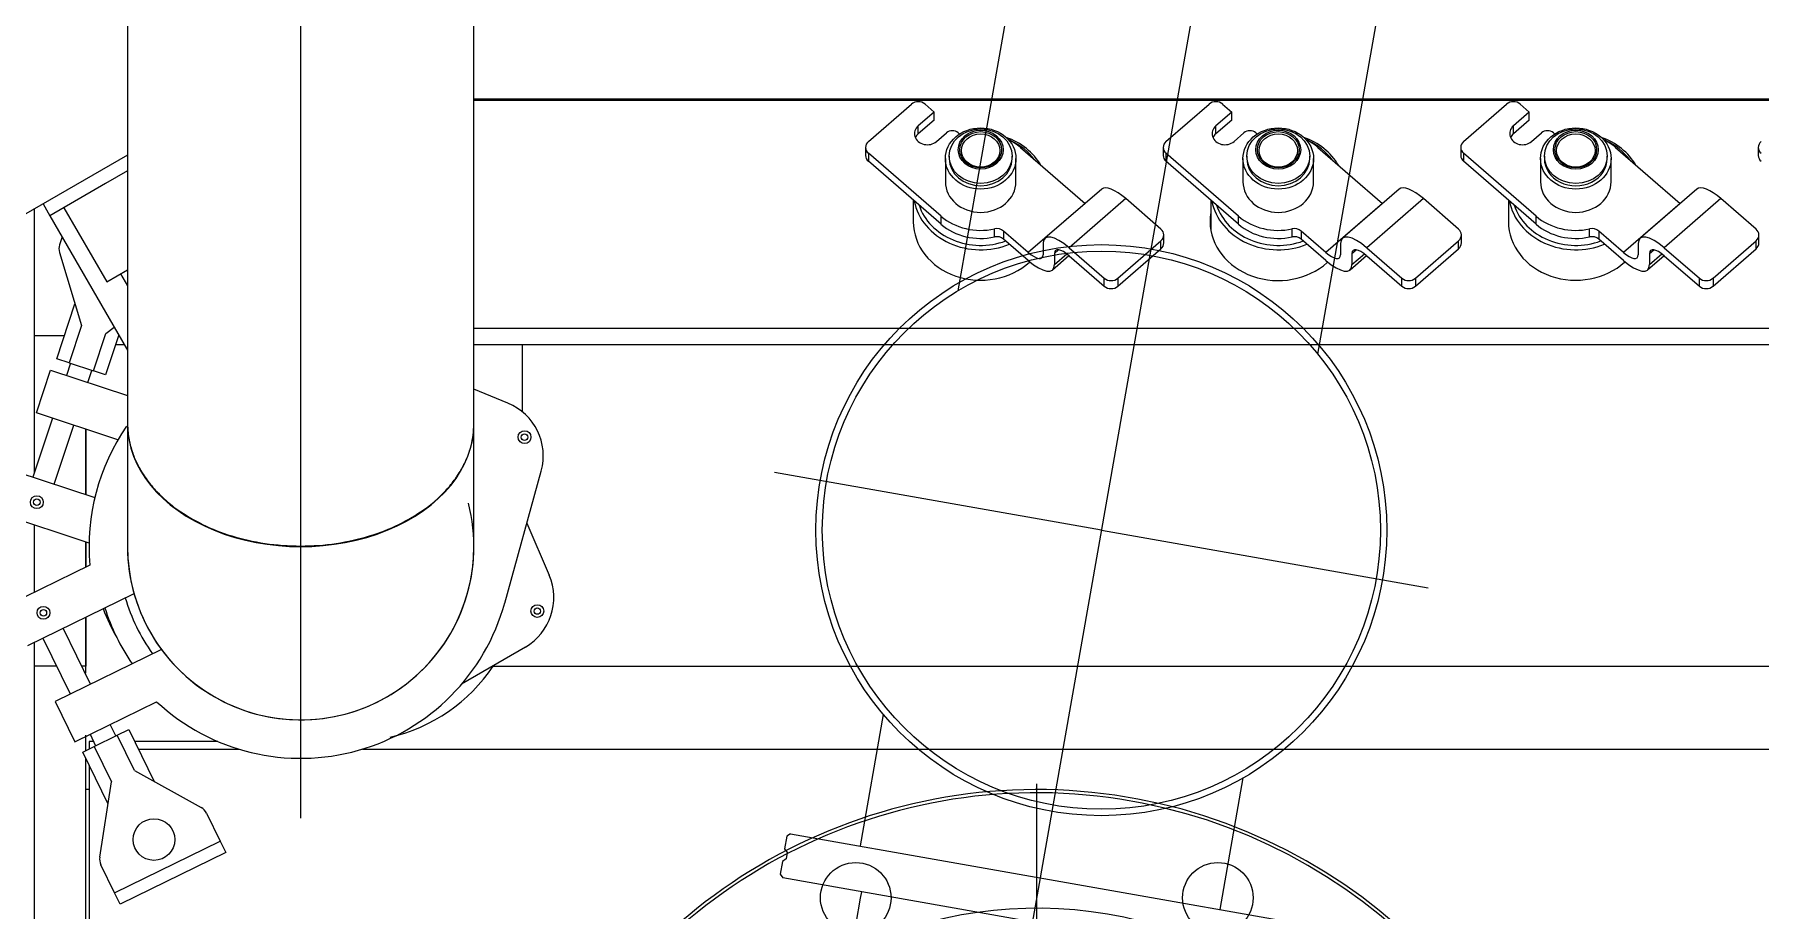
# Model space of a CAD drawing. Extents: x -681219 to -550379, y -242630 to -158199.
# Drawn here: x -589781 to -589243, y -222134 to -221861 of the extents above; entities that cross this region are included whole.
import ezdxf
from ezdxf.lldxf.tags import DXFTag

# ---------------------------------------------------------------- set-up
doc = ezdxf.new("R2010")
doc.units = 0
doc.header["$LTSCALE"] = 1000
doc.layers.get('0').update_dxf_attribs({"linetype": 'CONTINUOUS'})
doc.layers.add('center', color=253, linetype='CENTER2')
doc.layers.add('famsun', color=7, linetype='CONTINUOUS', lineweight=0)
tags = doc.linetypes.add('CENTER2', pattern=[28.575, 19.05, -3.175, 3.175, -3.175]).pattern_tags.tags
tags[10:11] = [DXFTag(74, 4), DXFTag(75, 0), DXFTag(340, '0'), DXFTag(46, 0.0), DXFTag(50, 0.0), DXFTag(44, 0.0), DXFTag(45, 0.0)]
tags[8:9] = [DXFTag(74, 4), DXFTag(75, 0), DXFTag(340, '0'), DXFTag(46, 0.0), DXFTag(50, 0.0), DXFTag(44, 0.0), DXFTag(45, 0.0)]
tags[6:7] = [DXFTag(74, 4), DXFTag(75, 0), DXFTag(340, '0'), DXFTag(46, 0.0), DXFTag(50, 0.0), DXFTag(44, 0.0), DXFTag(45, 0.0)]
tags[4:5] = [DXFTag(74, 4), DXFTag(75, 0), DXFTag(340, '0'), DXFTag(46, 0.0), DXFTag(50, 0.0), DXFTag(44, 0.0), DXFTag(45, 0.0)]

# ---------------------------------------------------------------- blocks, each defined once
blk = doc.blocks.new('CYPZ04001A0001XY_A_CYPZ1000_V_1')
at = {"color": 0, "linetype": 'ByBlock', "lineweight": -2}
for p, q in [((695.5, -177.59), (695.5, -51)), ((696.5, -51), (696.5, -179.64)), ((712.5, -51), (712.5, -208.48)), ((652.87, -150.34), (685.79, -134.24)), ((685.79, -134.24), (687.55, -137.83)), ((687.55, -137.83), (654.63, -153.93)), ((687.55, -137.83), (691.83, -146.58)), ((654.63, -153.93), (652.87, -150.34)), ((692.19, -148.96), (688.5, -172.38)), ((658.9, -162.68), (654.63, -153.93)), ((681.31, -175.9), (660.56, -164.42)), ((689.58, -165.49), (697.49, -181.66)), ((695.5, -170), (696.5, -170)), ((683.12, -188.69), (675.21, -172.52)), ((681.31, -175.9), (686.71, -186.93)), ((693.9, -183.42), (688.5, -172.38)), ((610.2, -182.62), (15.53, -182.62)), ((680.15, -182.62), (648.8, -182.62)), ((697.49, -181.66), (693.9, -183.42)), ((695.5, -185), (695.5, -182.62)), ((696.5, -182.15), (696.5, -187)), ((655.32, -185), (681.31, -185)), ((699.94, -184.92), (674.43, -197.39)), ((686.71, -186.93), (683.12, -188.69)), ((693.9, -183.42), (686.71, -186.93)), ((687.16, -186.71), (688.92, -190.31)), ((695.2, -187.23), (693.45, -183.64)), ((694.11, -185), (695.5, -185)), ((706.09, -197.49), (699.94, -184.92)), ((672.96, -213.69), (706.09, -197.49)), ((559.45, -214.42), (579.35, -202.83)), ((695.07, -202.89), (703.58, -220.31)), ((709.87, -217.23), (701.35, -199.81)), ((569.51, -208.43), (-9.31, -208.43)), ((696.5, -206.25), (696.5, -208.48)), ((696.5, -223.77), (696.5, -208.48)), ((696.5, -208.48), (696.5, -223.77)), ((696.5, -208.48), (697.8, -208.48)), ((705.59, -208.48), (712.5, -208.48)), ((712.5, -208.48), (712.5, -215.95)), ((714.61, -214.92), (681.48, -231.12)), ((565.88, -228.16), (554.53, -269.25)), ((695.25, -239.97), (720.76, -227.49)), ((712.5, -231.53), (712.5, -252.46)), ((559, -253.08), (552.04, -236.86)), ((696.5, -247.17), (696.5, -239.36)), ((696.5, -239.36), (696.5, -247.17)), ((575.5, -245.74), (575.5, -284.11)), ((683.5, -284.11), (683.5, -245.74)), ((695.49, -246.84), (722.39, -255.72)), ((718, -269.02), (693.71, -261)), ((696.5, -282.34), (696.5, -261.92)), ((696.5, -261.92), (696.5, -282.34)), ((706.35, -265.17), (700.26, -283.58)), ((706.91, -285.78), (712.99, -267.36)), ((712.5, -268.85), (712.5, -311.46)), ((686.49, -279.03), (711.92, -287.43)), ((575.5, -283.92), (575.5, -372.31)), ((683.5, -372.31), (683.5, -283.92)), ((560.5, -308.78), (560.5, -287.85)), ((564.91, -290.47), (575.5, -294.85)), ((711.92, -287.43), (707.53, -300.73)), ((707.53, -300.73), (683.5, -292.79)), ((686.23, -311.72), (690.35, -299.26)), ((694.14, -300.52), (690.29, -312.19)), ((690.35, -299.26), (694.14, -300.52)), ((701.74, -303.03), (694.14, -300.52)), ((695.87, -296.88), (694.62, -300.68)), ((701.26, -302.87), (702.52, -299.07)), ((697.89, -314.7), (701.74, -303.03)), ((705.54, -304.28), (699.89, -321.37)), ((701.74, -303.03), (705.54, -304.28)), ((560.5, -308.78), (-523.68, -308.78)), ((575.5, -308.78), (560.5, -308.78)), ((683.78, -307.49), (683.5, -306.99)), ((683.5, -307.65), (683.78, -307.49)), ((707.68, -348.88), (683.78, -307.49)), ((687.2, -308.78), (684.53, -308.78)), ((703.17, -311.46), (712.5, -311.46)), ((712.5, -311.46), (712.5, -351.04)), ((575.5, -313.78), (-527.02, -313.78)), ((690.29, -312.19), (687.64, -314.16)), ((704.71, -337.41), (697.89, -314.7)), ((189.16, -326.9), (175.73, -338.54)), ((189.16, -329.4), (189.16, -326.9)), ((204.37, -336.4), (193.41, -326.9)), ((193.41, -326.9), (193.41, -329.4)), ((281.94, -326.9), (268.51, -338.54)), ((281.94, -329.4), (281.94, -326.9)), ((297.15, -336.4), (286.18, -326.9)), ((286.18, -326.9), (286.18, -329.4)), ((374.72, -326.9), (361.29, -338.54)), ((374.72, -329.4), (374.72, -326.9)), ((389.92, -336.4), (378.96, -326.9)), ((378.96, -326.9), (378.96, -329.4)), ((685.66, -330.74), (683.5, -326.99)), ((689.99, -328.24), (683.5, -331.98)), ((703.35, -351.38), (689.99, -328.24)), ((189.16, -329.4), (175.73, -341.04)), ((204.37, -338.9), (193.41, -329.4)), ((209.57, -331.98), (204.41, -336.44)), ((208.96, -333.63), (205.09, -336.98)), ((208.96, -337.13), (208.96, -333.63)), ((281.94, -329.4), (268.51, -341.04)), ((297.15, -338.9), (286.18, -329.4)), ((302.34, -331.98), (297.19, -336.44)), ((301.74, -333.63), (297.87, -336.98)), ((301.74, -337.13), (301.74, -333.63)), ((374.72, -329.4), (361.29, -341.04)), ((389.92, -338.9), (378.96, -329.4)), ((395.12, -331.98), (389.97, -336.44)), ((394.52, -333.63), (390.65, -336.98)), ((394.52, -337.13), (394.52, -333.63)), ((175.73, -338.54), (175.73, -341.04)), ((186.69, -354.21), (204.37, -338.9)), ((199.42, -352.73), (217.1, -337.42)), ((208.96, -337.13), (207.65, -338.26)), ((212.5, -340.19), (212.5, -336.69)), ((217.1, -334.92), (224.8, -341.59)), ((217.1, -337.42), (224.8, -344.09)), ((268.51, -338.54), (268.51, -341.04)), ((279.47, -354.21), (297.15, -338.9)), ((292.2, -352.73), (309.87, -337.42)), ((301.74, -337.13), (300.43, -338.26)), ((305.28, -340.19), (305.28, -336.69)), ((309.87, -334.92), (317.58, -341.59)), ((309.87, -337.42), (317.58, -344.09)), ((361.29, -338.54), (361.29, -341.04)), ((372.25, -354.21), (389.92, -338.9)), ((384.97, -352.73), (402.65, -337.42)), ((394.52, -337.13), (393.21, -338.26)), ((398.05, -340.19), (398.05, -336.69)), ((402.65, -334.92), (410.35, -341.59)), ((402.65, -337.42), (410.35, -344.09)), ((683.5, -367.78), (733.64, -338.83)), ((174.85, -340.38), (174.85, -342.88)), ((194.22, -357.15), (211.9, -341.84)), ((224.8, -344.09), (224.8, -341.59)), ((227.65, -342.27), (227.65, -344.77)), ((267.63, -340.38), (267.63, -342.88)), ((287, -357.15), (304.67, -341.84)), ((317.58, -344.09), (317.58, -341.59)), ((320.43, -342.27), (320.43, -344.77)), ((345.72, -353.72), (345.72, -344.26)), ((360.41, -340.38), (360.41, -342.88)), ((379.77, -357.15), (397.45, -341.84)), ((410.35, -344.09), (410.35, -341.59)), ((413.21, -342.27), (413.21, -344.77)), ((703.86, -342.27), (704.68, -339.81)), ((175.73, -344.71), (186.69, -354.21)), ((244.32, -346.25), (266.95, -365.84)), ((244.32, -346.25), (244.32, -348.75)), ((244.32, -348.75), (266.95, -368.34)), ((252.94, -353.72), (252.94, -346.96)), ((268.51, -344.71), (279.47, -354.21)), ((337.1, -346.25), (359.72, -365.84)), ((337.1, -346.25), (337.1, -348.75)), ((337.1, -348.75), (359.72, -368.34)), ((361.29, -344.71), (372.25, -354.21)), ((429.87, -346.25), (452.5, -365.84)), ((429.87, -346.25), (429.87, -348.75)), ((429.87, -348.75), (452.5, -368.34)), ((438.5, -353.72), (438.5, -346.96)), ((690.36, -358.88), (707.68, -348.88)), ((709.82, -352.58), (707.68, -348.88)), ((219.57, -370.18), (199.42, -352.73)), ((312.35, -370.18), (292.2, -352.73)), ((405.13, -370.18), (384.97, -352.73)), ((220.94, -359.46), (220.94, -366.71)), ((242.94, -366.71), (242.94, -359.46)), ((313.72, -359.46), (313.72, -366.71)), ((335.72, -366.71), (335.72, -359.46)), ((406.5, -359.46), (406.5, -366.71)), ((428.5, -366.71), (428.5, -359.46)), ((683.5, -362.84), (690.36, -358.88)), ((266.95, -368.34), (266.95, -365.84)), ((359.72, -368.34), (359.72, -365.84)), ((452.5, -368.34), (452.5, -365.84)), ((175.05, -370.18), (175.05, -367.68)), ((222.14, -366.71), (222.14, -367.46)), ((241.75, -367.46), (241.75, -366.71)), ((267.82, -370.18), (267.82, -367.68)), ((314.92, -366.71), (314.92, -367.46)), ((334.52, -367.46), (334.52, -366.71)), ((360.6, -370.18), (360.6, -367.68)), ((407.7, -366.71), (407.7, -367.46)), ((427.3, -367.46), (427.3, -366.71)), ((453.38, -370.18), (453.38, -367.68)), ((238.94, -374.71), (238.93, -374.7)), ((245.73, -372.02), (242.62, -374.71)), ((246.44, -378.7), (251.39, -374.42)), ((251.39, -374.42), (251.39, -376.92)), ((266.95, -372.02), (253.51, -383.65)), ((331.72, -374.71), (331.71, -374.7)), ((338.51, -372.02), (335.4, -374.71)), ((339.22, -378.7), (344.17, -374.42)), ((344.17, -374.42), (344.17, -376.92)), ((359.72, -372.02), (346.29, -383.65)), ((424.5, -374.71), (424.48, -374.7)), ((431.29, -372.02), (428.18, -374.71)), ((432, -378.7), (436.95, -374.42)), ((436.95, -374.42), (436.95, -376.92)), ((452.5, -372.02), (439.07, -383.65)), ((575.5, -372.31), (575.5, -460.7)), ((683.5, -460.7), (683.5, -372.31)), ((246.44, -381.2), (251.39, -376.92)), ((246.44, -378.7), (246.44, -381.2)), ((249.27, -383.65), (246.44, -381.2)), ((339.22, -381.2), (344.17, -376.92)), ((339.22, -378.7), (339.22, -381.2)), ((342.05, -383.65), (339.22, -381.2)), ((432, -381.2), (436.95, -376.92)), ((432, -378.7), (432, -381.2)), ((434.82, -383.65), (432, -381.2)), ((575.5, -384.89), (-717.5, -384.89)), ((575.5, -385.27), (-717.5, -385.27))]:
    blk.add_line(p, q, dxfattribs=at)
for centre, radius in [((343.55, -136.27), 11), ((456.45, -136.27), 11), ((675.26, -154.42), 6.5), ((555.74, -225.64), 2), ((555.74, -225.64), 1), ((709.72, -225.1), 2), ((709.72, -225.1), 1), ((711.78, -259.59), 2), ((711.78, -259.59), 1), ((559.72, -279.86), 2), ((559.72, -279.86), 1)]:
    blk.add_circle(centre, radius, dxfattribs=at)
for centre, radius, start, end in [((400, 0), 170, 186.5867, 336.937), ((400, 0), 169, 186.6258, 335.7433), ((400, 0), 133, 188.4309, 327.9787), ((688.23, -148.34), 4, 351.0574, 26.0574), ((662.5, -160.92), 4, 206.0574, 241.0574), ((629.5, -245.74), 66, 47.0989, 164.5527), ((613.5, -238), 53, 102.9518, 146.0916), ((629.5, -245.74), 54, 0, 180.0057), ((629.5, -245.74), 54, 0, 194.4849), ((629.5, -245.74), 64, 17.3426, 34.7721), ((568.42, -229.83), 17.83, 120.2179, 203.2271), ((629.5, -245.74), 57, 16.2625, 35.8523), ((629.5, -250), 66, 20.9554, 29.6414), ((629.5, -245.74), 66, 325.3688, 5.0158), ((571.71, -274), 17.83, 164.5527, 247.562), ((700.88, -338.56), 4, 341.7225, 16.7225)]:
    blk.add_arc(centre, radius, start, end, dxfattribs=at)
for centre, major_axis, ratio, start_param, end_param in [((629.5, -283.92), (54, 0), 0.707107, 0, 3.141593), ((191.29, -328.74), (-3, 0), 0.866025, 3.926991, 5.497787), ((231.94, -346.96), (-21, 0), 0.866025, 3.141593, 5.522427), ((284.06, -328.74), (-3, 0), 0.866025, 3.926991, 5.497787), ((324.72, -347.07), (21.25, 0), 0.866025, 0, 2.370743), ((376.84, -328.74), (-3, 0), 0.866025, 3.926991, 5.497787), ((417.5, -346.96), (-21, 0), 0.866025, 3.141593, 5.522427), ((191.29, -331.24), (3, 0), 0.866025, 0.785398, 2.356194), ((217.1, -340.67), (7.53, -8.69), 0.353553, 1.958393, 3.529189), ((284.06, -331.24), (3, 0), 0.866025, 0.785398, 2.356194), ((309.87, -340.67), (7.53, -8.69), 0.353553, 1.958393, 3.529189), ((376.84, -331.24), (3, 0), 0.866025, 0.785398, 2.356194), ((402.65, -340.67), (7.53, -8.69), 0.353553, 1.958393, 3.529189), ((177.85, -340.38), (3, 0), 0.866025, 2.356194, 3.141593), ((204.37, -333.15), (-4.26, 4.91), 0.353553, 1.958393, 3.529189), ((204.37, -333.15), (-7.53, 8.69), 0.353553, 1.958393, 3.529189), ((217.1, -340.67), (4.26, -4.91), 0.353553, 1.958393, 3.529189), ((231.94, -356.46), (21, 0), 0.866025, 0.165423, 2.01172), ((270.63, -340.38), (3, 0), 0.866025, 2.356194, 3.141593), ((297.15, -333.15), (-4.26, 4.91), 0.353553, 1.958393, 3.529189), ((297.15, -333.15), (-7.53, 8.69), 0.353553, 1.958393, 3.529189), ((309.87, -340.67), (4.26, -4.91), 0.353553, 1.958393, 3.529189), ((324.72, -356.46), (21, 0), 0.866025, 0.165423, 2.01172), ((363.41, -340.38), (3, 0), 0.866025, 2.356194, 3.141593), ((389.92, -333.15), (-4.26, 4.91), 0.353553, 1.958393, 3.529189), ((389.92, -333.15), (-7.53, 8.69), 0.353553, 1.958393, 3.529189), ((402.65, -340.67), (4.26, -4.91), 0.353553, 1.958393, 3.529189), ((417.5, -356.46), (-21, 0), 0.866025, 3.307016, 5.153312), ((177.85, -342.88), (3, 0), 0.866025, 2.356194, 3.926991), ((231.94, -356.96), (-20, 0), 0.866025, 3.42163, 5.11339), ((226.92, -339.75), (-3, 0), 0.866025, 0.785398, 1.818456), ((226.92, -342.25), (3, 0), 0.866025, 3.926991, 4.960048), ((231.94, -356.96), (-17.5, 0), 0.866025, 3.926991, 4.960048), ((231.94, -359.46), (-17.5, 0), 0.866025, 3.926991, 4.960048), ((270.63, -342.88), (3, 0), 0.866025, 2.356194, 3.926991), ((324.72, -356.96), (20, 0), 0.866025, 0.280038, 1.971798), ((319.7, -339.75), (-3, 0), 0.866025, 0.785398, 1.818456), ((319.7, -342.25), (3, 0), 0.866025, 3.926991, 4.960048), ((324.72, -356.96), (-17.5, 0), 0.866025, 3.926991, 4.960048), ((324.72, -359.46), (-17.5, 0), 0.866025, 3.926991, 4.960048), ((363.41, -342.88), (3, 0), 0.866025, 2.356194, 3.926991), ((417.5, -356.96), (-20, 0), 0.866025, 3.42163, 5.11339), ((412.47, -339.75), (-3, 0), 0.866025, 0.785398, 1.818456), ((412.47, -342.25), (3, 0), 0.866025, 3.926991, 4.960048), ((417.5, -356.96), (-17.5, 0), 0.866025, 3.926991, 4.960048), ((417.5, -359.46), (-17.5, 0), 0.866025, 3.926991, 4.960048), ((324.72, -344.57), (21.25, 0), 0.866025, 6.129642, 6.215209), ((324.72, -347.07), (21.25, 0), 0.866025, 6.129642, 6.283185), ((186.69, -348.46), (-7.53, 8.69), 0.353553, 1.958393, 3.141593), ((231.94, -359.46), (-11, 0), 0.866025, 3.141593, 6.283185), ((279.47, -348.46), (-7.53, 8.69), 0.353553, 1.958393, 3.141593), ((324.72, -359.46), (-11, 0), 0.866025, 3.141593, 6.283185), ((372.25, -348.46), (-7.53, 8.69), 0.353553, 1.958393, 3.141593), ((417.5, -359.46), (-11, 0), 0.866025, 3.141593, 6.283185), ((231.94, -366.71), (9.8, 0), 0.866025, 0, 3.141593), ((324.72, -366.71), (-9.8, 0), 0.866025, 3.141593, 6.283185), ((417.5, -366.71), (-9.8, 0), 0.866025, 3.141593, 6.283185), ((172.05, -367.68), (-3, 0), 0.866025, 3.141593, 3.926991), ((231.94, -356.46), (21, 0), 0.866025, 3.609353, 4.324045), ((264.82, -367.68), (-3, 0), 0.866025, 3.141593, 3.926991), ((324.72, -356.46), (21, 0), 0.866025, 3.609353, 4.324045), ((357.6, -367.68), (-3, 0), 0.866025, 3.141593, 3.926991), ((417.5, -356.46), (-21, 0), 0.866025, 0.46776, 1.182452), ((450.38, -367.68), (-3, 0), 0.866025, 3.141593, 3.926991), ((172.05, -370.18), (-3, 0), 0.866025, 2.356194, 3.926991), ((231.94, -356.96), (-20, 0), 0.866025, 0.5708, 1.084495), ((231.94, -359.46), (17.5, 0), 0.866025, 3.926991, 4.199701), ((248.56, -374.47), (-4, 0), 0.866025, 2.356194, 5.497787), ((264.82, -370.18), (-3, 0), 0.866025, 2.356194, 3.926991), ((324.72, -356.96), (20, 0), 0.866025, 3.712393, 4.226088), ((324.72, -359.46), (17.5, 0), 0.866025, 3.926991, 4.199701), ((341.34, -374.47), (-4, 0), 0.866025, 2.356194, 5.497787), ((357.6, -370.18), (-3, 0), 0.866025, 2.356194, 3.926991), ((417.5, -356.96), (-20, 0), 0.866025, 0.5708, 1.084495), ((417.5, -359.46), (17.5, 0), 0.866025, 3.926991, 4.199701), ((434.12, -374.47), (-4, 0), 0.866025, 2.356194, 5.497787), ((450.38, -370.18), (-3, 0), 0.866025, 2.356194, 3.926991), ((237.09, -376.29), (-2.6, 0), 0.866025, 3.926991, 4.152935), ((240.78, -373.12), (-2.6, 0), 0.866025, 0.785398, 2.356194), ((248.56, -371.97), (-4, 0), 0.866025, 2.356194, 2.77242), ((329.87, -376.29), (-2.6, 0), 0.866025, 3.926991, 4.152935), ((333.56, -373.12), (-2.6, 0), 0.866025, 0.785398, 2.356194), ((341.34, -371.97), (-4, 0), 0.866025, 2.356194, 2.77242), ((422.65, -376.29), (-2.6, 0), 0.866025, 3.926991, 4.152935), ((426.34, -373.12), (-2.6, 0), 0.866025, 0.785398, 2.356194), ((434.12, -371.97), (-4, 0), 0.866025, 2.356194, 2.77242), ((251.39, -381.82), (-3, 0), 0.866025, 0.785398, 2.356194), ((344.17, -381.82), (-3, 0), 0.866025, 0.785398, 2.356194), ((436.95, -381.82), (-3, 0), 0.866025, 0.785398, 2.356194)]:
    blk.add_ellipse(centre, major_axis=major_axis, ratio=ratio, start_param=start_param, end_param=end_param, dxfattribs=at)
for centre, major_axis in [((231.94, -366.71), (-11, 0)), ((231.94, -367.46), (9.8, 0)), ((324.72, -366.71), (-11, 0)), ((324.72, -367.46), (-9.8, 0)), ((417.5, -366.71), (-11, 0)), ((417.5, -367.46), (-9.8, 0)), ((231.94, -369.46), (-7, 0)), ((231.94, -369.46), (-6.5, 0)), ((231.94, -369.21), (-6, 0)), ((324.72, -369.46), (7, 0)), ((324.72, -369.46), (6.5, 0)), ((324.72, -369.21), (6, 0)), ((417.5, -369.46), (7, 0)), ((417.5, -369.46), (6.5, 0)), ((417.5, -369.21), (6, 0))]:
    blk.add_ellipse(centre, major_axis=major_axis, ratio=0.866025, dxfattribs=at)
blk.add_rational_spline([(683.5, -284.11), (683.5, -207.79), (575.55, -207.74), (575.5, -284.09)], [1, 0.333477589004, 0.333333364548, 0.999567326631], degree=3, dxfattribs=at)
at = {"layer": 'center', "ltscale": 17.201947}
for p, q in [((400, 171.75), (400, -171.75)), ((629.5, -161.11), (629.5, -1214.93))]:
    blk.add_line(p, q, dxfattribs=at)
blk = doc.blocks.new('*U121')
at = {"color": 0, "linetype": 'ByBlock', "lineweight": -2}
for p, q in [((-1953, 80), (-1954, 79)), ((-1954, -79), (-1954, 79)), ((-1949, 80), (-1953, 80)), ((-1948, 79), (-1949, 80)), ((-1946, 79), (-1948, 79)), ((-1945, 80), (-1946, 79)), ((-1941, 80), (-1945, 80)), ((-1940, 79), (-1941, 80)), ((-1940, 79), (-1940, -79)), ((-1964, 54), (-1956, 54)), ((-1956, 54), (-1954, 54)), ((-1898.35, 57), (-1940, 57)), ((-384.38, 57), (-1764.27, 57)), ((-1940, -57), (-1898.35, -57)), ((-1764.27, -57), (-384.09, -57))]:
    blk.add_line(p, q, dxfattribs=at)
for radius in [89, 87]:
    blk.add_circle((-1830, 0), radius, dxfattribs=at)
at = {"layer": 'center', "ltscale": 0.724465}
for q in [(-1830, 103.51), (-1830, -103.51)]:
    blk.add_line((-1830, 0), q, dxfattribs=at)
at = {"layer": 'center', "lineweight": -2, "ltscale": 11.313327}
blk.add_line((457.75, 0), (-2019, 0), dxfattribs=at)

msp = doc.modelspace()

# ---------------------------------------------------------------- block references
at = {"layer": 'famsun'}
for name, p, rotation in [('*U121', (-589130.8238, -220213.6358), 80.00000000007024), ('CYPZ04001A0001XY_A_CYPZ1000_V_1', (-589068.721, -222266.6983), 180)]:
    msp.add_blockref(name, p, dxfattribs=dict(at, rotation=rotation))

doc.saveas('drawing.dxf')
